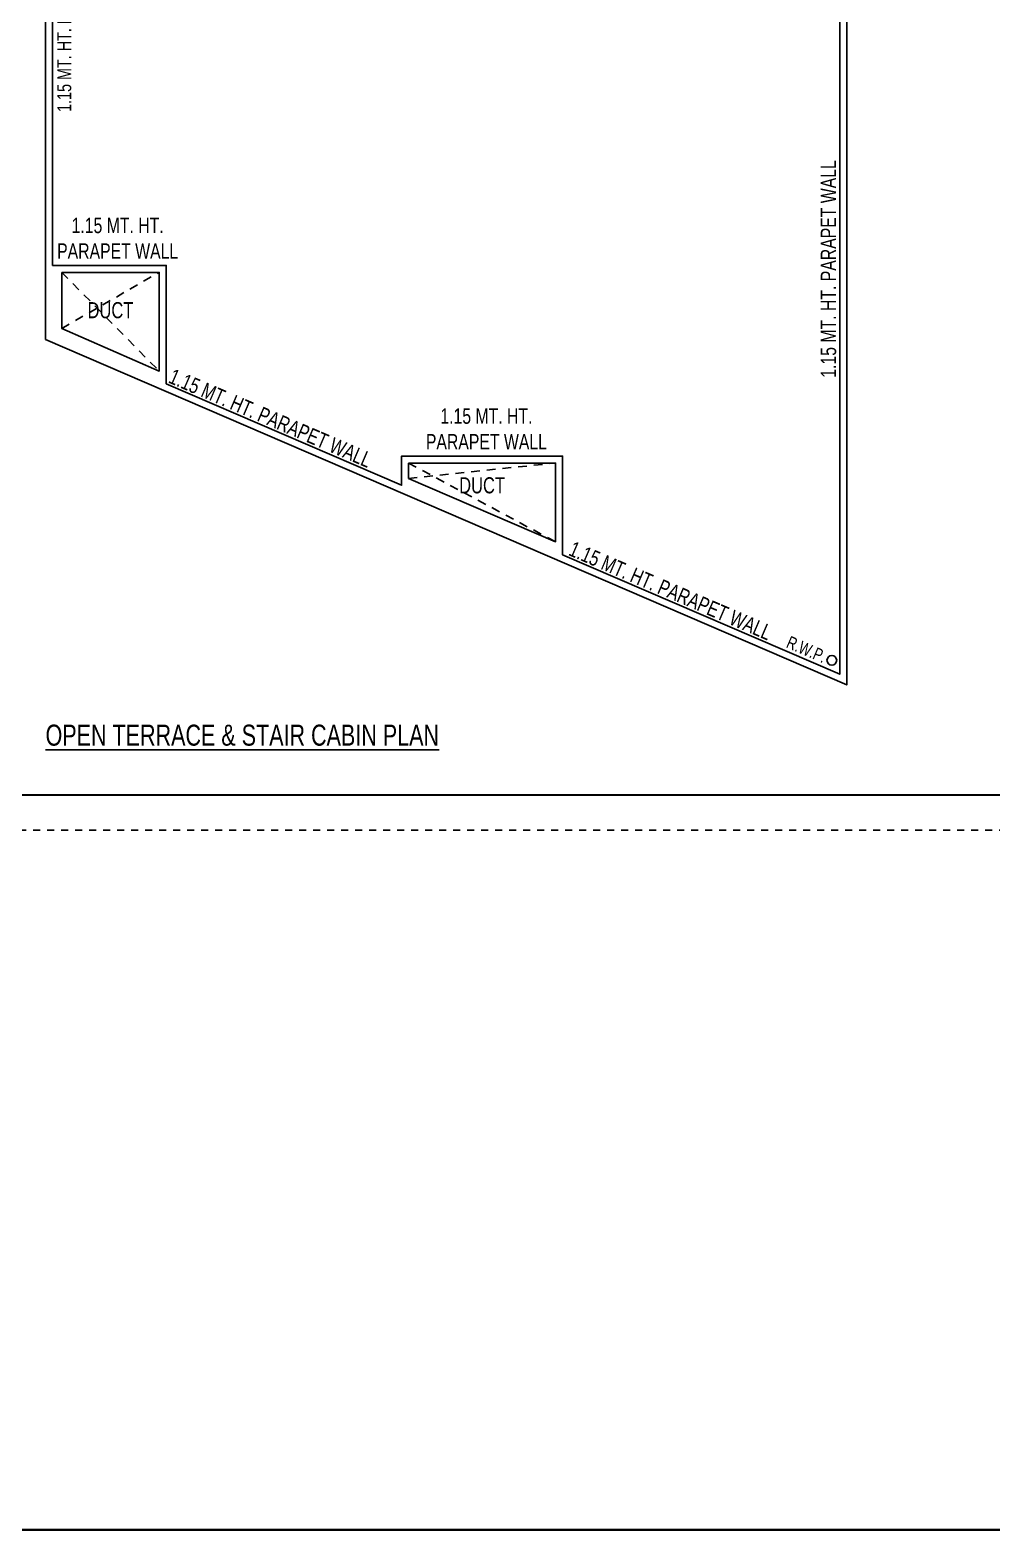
# Model space of a CAD drawing. Header units: millimetres. Extents: x 49 to 419, y 19 to 121.
# Drawn here: x 352.4 to 366.14, y 19.12 to 40.55 of the extents above; entities that cross this region are included whole.
import ezdxf

# ---------------------------------------------------------------- set-up
doc = ezdxf.new("R2010")
doc.units = ezdxf.units.MM
doc.header["$MEASUREMENT"] = 0
doc.linetypes.add('DOT2', pattern=[0.125, 0, -0.125])
doc.linetypes.add('HIDDEN', pattern=[0.375, 0.25, -0.125])
for name, color, linetype in [('A_DUCT', 2, 'HIDDEN'), ('A_PARAPET', 4, 'Continuous'), ('A_SHEET AREA TABLE-1', 7, 'Continuous'), ('A_TEXT', 7, 'Continuous')]:
    doc.layers.add(name, color=color, linetype=linetype)
doc.styles.add('Dinesh', font='swisscl.ttf')
doc.styles.add('SWISS', font='swisscl.ttf')

msp = doc.modelspace()

# ---------------------------------------------------------------- linework, layer by layer
at = {"color": 3, "lineweight": 40}
msp.add_lwpolyline([(419.221, 120.723), (49.302, 120.723), (49.302, 19.12), (419.221, 19.12)], close=True, dxfattribs=at)
at = {"layer": 'A_DUCT', "color": 7, "ltscale": 0.5}
for p, q in [((352.853, 36.287), (354.246, 37.088)), ((352.853, 37.088), (354.246, 35.677)), ((357.808, 34.364), (359.908, 33.238)), ((357.808, 34.144), (359.908, 34.364))]:
    msp.add_line(p, q, dxfattribs=at)
at = {"layer": 'A_PARAPET', "color": 7}
for points in [[(364.067, 50.058), (364.067, 31.194), (352.622, 36.131), (352.623, 50.188)], [(363.967, 50.058), (363.967, 31.346), (360.008, 33.054), (360.008, 34.464), (357.708, 34.464), (357.708, 34.046), (354.346, 35.496), (354.346, 37.188), (352.722, 37.188), (352.723, 50.188)]]:
    msp.add_lwpolyline(points, dxfattribs=at)
for points in [[(352.853, 37.088), (354.246, 37.088), (354.246, 35.677), (352.853, 36.287)], [(357.808, 34.364), (359.908, 34.364), (359.908, 33.238), (357.808, 34.144)]]:
    msp.add_lwpolyline(points, close=True, dxfattribs=at)
at = {"layer": 'A_SHEET AREA TABLE-1', "linetype": 'DOT2', "ltscale": 0.5}
msp.add_lwpolyline([(397.692, 110.723), (311.847, 110.723), (311.847, 29.12), (397.692, 29.12)], close=True, dxfattribs=at)
at = {"layer": 'A_SHEET AREA TABLE-1', "lineweight": 30, "const_width": 0.03}
msp.add_lwpolyline([(397.192, 110.223), (312.347, 110.223), (312.347, 29.62), (397.192, 29.62)], close=True, dxfattribs=at)
at = {"layer": 'A_TEXT', "color": 7, "lineweight": -3}
msp.add_circle((363.855, 31.545), 0.0693, dxfattribs=at)

# ---------------------------------------------------------------- texts
at = {"layer": 'A_TEXT', "color": 7, "lineweight": -3, "style": 'SWISS'}
msp.add_text('R.W.P.', height=0.18, rotation=336.6633, dxfattribs=at).set_placement((363.19, 31.734))
at = {"layer": 'A_TEXT', "color": 7, "lineweight": -3, "style": 'Dinesh'}
msp.add_text('%%UOPEN TERRACE & STAIR CABIN PLAN', height=0.3, dxfattribs=at).set_placement((352.622, 30.326))
at = {"layer": 'A_TEXT', "color": 7, "lineweight": -3, "width": 3.32715, "attachment_point": 5, "style": 'Dinesh'}
for insert, char_height, rotation in [((352.89, 40.793), 0.2, 90), ((363.808, 37.136), 0.22, 90), ((355.835, 35.004), 0.22, 336.78), ((361.55, 32.539), 0.22, 336.78)]:
    msp.add_mtext('1.15 MT. HT. PARAPET WALL', dxfattribs=dict(at, insert=insert, char_height=char_height, rotation=rotation))
at = {"layer": 'A_TEXT', "color": 7, "lineweight": -3, "char_height": 0.22, "width": 2, "attachment_point": 5, "style": 'Dinesh'}
for insert in [(353.652, 37.575), (358.92, 34.851)]:
    msp.add_mtext('1.15 MT. HT. \\PPARAPET WALL', dxfattribs=dict(at, insert=insert))
at = {"layer": 'A_TEXT', "char_height": 0.23, "width": 0.83885, "attachment_point": 5, "style": 'SWISS'}
for insert in [(353.549, 36.546), (358.858, 34.044)]:
    msp.add_mtext('DUCT', dxfattribs=dict(at, insert=insert))

doc.saveas('drawing.dxf')
